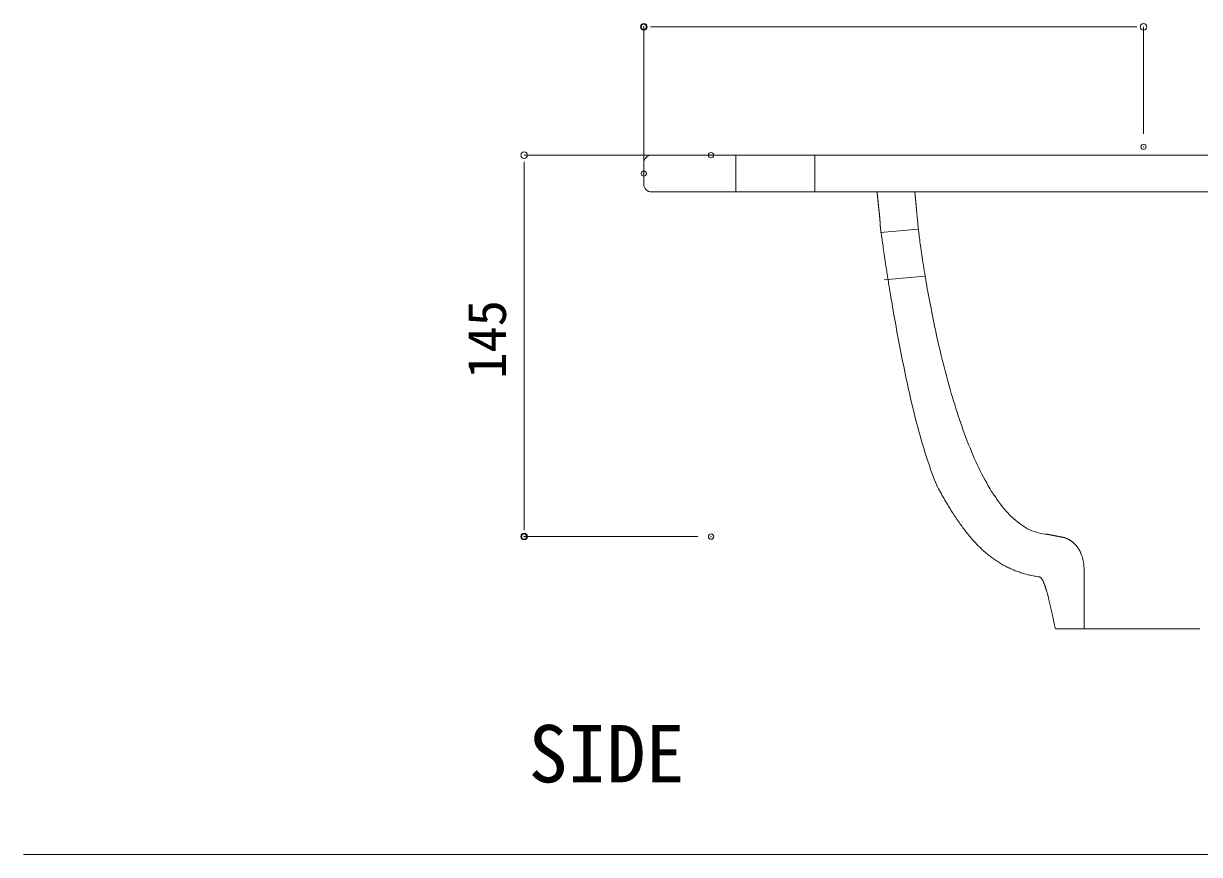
# Model space of a CAD drawing. Units: millimetres, scale not verified. Extents: x -1002 to 1010, y -687 to 676.
# Drawn here: x -1002.1 to -555, y -687.1 to -371.2 of the extents above; entities that cross this region are included whole.
import ezdxf
from ezdxf.enums import TextEntityAlignment as Align

# ---------------------------------------------------------------- set-up
doc = ezdxf.new("R2010")
doc.units = ezdxf.units.MM
doc.header["$LTSCALE"] = 5
doc.header["$PDMODE"] = 32
doc.header["$PDSIZE"] = 2
doc.layers.add('0-0', color=7, linetype='Continuous', lineweight=15)
doc.layers.add('F-0', color=7, linetype='Continuous', lineweight=15)
doc.styles.add('ＭＳ ゴシック', font='')
doc.styles.get('ＭＳ ゴシック').set_extended_font_data('MS Gothic')

# ---------------------------------------------------------------- blocks, each defined once
blk = doc.blocks.new('_DOT')
at = {"layer": '0-0'}
blk.add_line((-0.5, 0), (-1, 0), dxfattribs=at)
blk.add_circle((0, 0), 0.25, dxfattribs=at)
blk.add_circle((0, 0), 0.25, dxfattribs=at)

msp = doc.modelspace()

# ---------------------------------------------------------------- linework, layer by layer
at = {"layer": 'F-0'}
for p, q in [((-766.272, -423.227), (-766.272, -372.436)), ((-581.271, -372.436), (-761.272, -372.436)), ((-576.271, -413.062), (-576.271, -372.436)), ((-745.695, -421.227), (-811.771, -421.227)), ((-731.272, -421.227), (-731.272, -435.227)), ((-701.272, -421.227), (-701.272, -435.227)), ((-811.771, -426.227), (-811.771, -561.227)), ((-676.285, -450.651), (-661.872, -449.412)), ((-674.873, -468.561), (-659.441, -467.262)), ((-745.695, -566.227), (-811.771, -566.227)), ((-1002.086, -687.064), (1002.034, -687.064))]:
    msp.add_line(p, q, dxfattribs=at)
at = {"layer": 'F-0', "lineweight": 18}
for p, q in [((-766.272, -424.227), (-766.272, -432.227)), ((-763.272, -435.227), (-354.272, -435.227))]:
    msp.add_line(p, q, dxfattribs=at)
for points in [[(-763.272, -421.227), (-351.272, -421.227), (-351.272, -432.227)], [(-677.56, -435.343), (-677.549, -435.477), (-677.537, -435.611), (-677.526, -435.746), (-677.514, -435.881), (-677.502, -436.017), (-677.489, -436.153), (-677.477, -436.289), (-677.464, -436.425), (-677.451, -436.562), (-677.438, -436.699), (-677.425, -436.836), (-677.411, -436.973), (-677.398, -437.111), (-677.384, -437.248), (-677.37, -437.386), (-677.356, -437.524), (-677.342, -437.662), (-677.328, -437.8), (-677.314, -437.939), (-677.299, -438.077), (-677.285, -438.215), (-677.27, -438.354), (-677.256, -438.492), (-677.241, -438.631), (-677.226, -438.77), (-677.211, -438.908), (-677.196, -439.047), (-677.181, -439.185), (-677.166, -439.323), (-677.151, -439.462), (-677.136, -439.6), (-677.121, -439.738), (-677.106, -439.876), (-677.091, -440.014), (-677.076, -440.151), (-677.061, -440.289), (-677.045, -440.426), (-677.03, -440.563), (-677.015, -440.7)], [(-663.226, -435.227), (-663.226, -435.228), (-663.226, -435.229), (-663.226, -435.23), (-663.226, -435.231), (-663.226, -435.233), (-663.225, -435.236), (-663.225, -435.239), (-663.225, -435.242), (-663.224, -435.246), (-663.224, -435.251), (-663.223, -435.256), (-663.223, -435.263), (-663.222, -435.27), (-663.221, -435.278), (-663.221, -435.287), (-663.22, -435.297), (-663.219, -435.308), (-663.217, -435.32), (-663.216, -435.334), (-663.215, -435.348), (-663.213, -435.364), (-663.212, -435.381), (-663.21, -435.399), (-663.208, -435.419), (-663.206, -435.441), (-663.204, -435.464), (-663.201, -435.488), (-663.199, -435.514), (-663.196, -435.542), (-663.194, -435.572), (-663.191, -435.603), (-663.187, -435.636), (-663.184, -435.671), (-663.181, -435.708), (-663.177, -435.747), (-663.173, -435.788), (-663.169, -435.831), (-663.165, -435.877), (-663.16, -435.924)], [(-663.16, -435.924), (-663.155, -435.974), (-663.15, -436.026), (-663.145, -436.08), (-663.14, -436.137), (-663.134, -436.197), (-663.128, -436.259), (-663.122, -436.323), (-663.116, -436.39), (-663.109, -436.46), (-663.102, -436.532), (-663.095, -436.608), (-663.088, -436.686), (-663.08, -436.767), (-663.072, -436.851), (-663.064, -436.938), (-663.055, -437.028), (-663.046, -437.121), (-663.037, -437.217), (-663.028, -437.317), (-663.018, -437.42), (-663.008, -437.526), (-662.998, -437.635), (-662.987, -437.748), (-662.976, -437.864), (-662.965, -437.984), (-662.953, -438.108), (-662.941, -438.235), (-662.928, -438.365), (-662.916, -438.5), (-662.902, -438.638), (-662.889, -438.78), (-662.875, -438.926), (-662.861, -439.076), (-662.846, -439.23), (-662.831, -439.388), (-662.816, -439.55), (-662.8, -439.717), (-662.784, -439.887), (-662.767, -440.062)], [(-677.015, -440.7), (-677, -440.836), (-676.985, -440.973), (-676.97, -441.109), (-676.955, -441.244), (-676.94, -441.38), (-676.926, -441.515), (-676.911, -441.65), (-676.896, -441.784), (-676.882, -441.918), (-676.867, -442.052), (-676.853, -442.185), (-676.839, -442.318), (-676.824, -442.45), (-676.81, -442.582), (-676.796, -442.714), (-676.783, -442.844), (-676.769, -442.975), (-676.755, -443.105), (-676.742, -443.234), (-676.729, -443.363), (-676.716, -443.492), (-676.703, -443.619), (-676.69, -443.746), (-676.677, -443.873), (-676.665, -443.999), (-676.653, -444.124), (-676.641, -444.249), (-676.629, -444.373), (-676.618, -444.496), (-676.606, -444.618), (-676.595, -444.74), (-676.584, -444.861), (-676.574, -444.981), (-676.563, -445.101), (-676.553, -445.219), (-676.543, -445.337), (-676.534, -445.454), (-676.524, -445.571), (-676.515, -445.686)], [(-662.767, -440.062), (-662.75, -440.241), (-662.733, -440.424), (-662.715, -440.612), (-662.697, -440.804), (-662.678, -441.001), (-662.659, -441.203), (-662.639, -441.409), (-662.619, -441.619), (-662.599, -441.835), (-662.578, -442.055), (-662.557, -442.28), (-662.535, -442.51), (-662.512, -442.745), (-662.49, -442.985), (-662.466, -443.23), (-662.443, -443.48), (-662.418, -443.735), (-662.394, -443.996), (-662.368, -444.262), (-662.343, -444.533), (-662.317, -444.809), (-662.29, -445.091), (-662.262, -445.378), (-662.235, -445.671), (-662.206, -445.969), (-662.177, -446.273), (-662.148, -446.583), (-662.118, -446.898), (-662.088, -447.22), (-662.057, -447.547), (-662.025, -447.88), (-661.993, -448.218), (-661.958, -448.574), (-661.918, -448.968), (-661.872, -449.401), (-661.82, -449.874), (-661.762, -450.384), (-661.697, -450.931), (-661.627, -451.514)], [(-676.515, -445.686), (-676.506, -445.801), (-676.498, -445.914), (-676.49, -446.027), (-676.482, -446.139), (-676.474, -446.25), (-676.467, -446.36), (-676.46, -446.468), (-676.454, -446.576), (-676.447, -446.683), (-676.441, -446.789), (-676.436, -446.894), (-676.431, -446.998), (-676.426, -447.101), (-676.421, -447.203), (-676.417, -447.303), (-676.414, -447.403), (-676.41, -447.501), (-676.407, -447.598), (-676.405, -447.695), (-676.403, -447.789), (-676.401, -447.883), (-676.4, -447.964), (-676.396, -447.991), (-676.387, -448.061), (-676.373, -448.172), (-676.353, -448.324), (-676.328, -448.517), (-676.298, -448.749), (-676.262, -449.021), (-676.221, -449.33), (-676.174, -449.678), (-676.123, -450.062), (-676.066, -450.482), (-676.004, -450.938), (-675.937, -451.429), (-675.864, -451.954), (-675.787, -452.512), (-675.705, -453.103), (-675.618, -453.726)], [(-661.627, -451.514), (-661.55, -452.134), (-661.467, -452.788), (-661.378, -453.476), (-661.283, -454.197), (-661.182, -454.952), (-661.074, -455.737), (-660.96, -456.554), (-660.84, -457.402), (-660.713, -458.279), (-660.58, -459.184), (-660.441, -460.118), (-660.295, -461.079), (-660.143, -462.066), (-659.984, -463.08), (-659.819, -464.118), (-659.648, -465.181), (-659.469, -466.267), (-659.285, -467.376), (-659.093, -468.506), (-658.896, -469.659), (-658.691, -470.831), (-658.48, -472.023), (-658.262, -473.235), (-658.038, -474.464), (-657.806, -475.711), (-657.568, -476.975), (-657.324, -478.254), (-657.072, -479.549), (-656.814, -480.858), (-656.549, -482.181), (-656.277, -483.516), (-655.998, -484.864), (-655.712, -486.224), (-655.419, -487.594), (-655.119, -488.973), (-654.812, -490.362), (-654.499, -491.76), (-654.178, -493.165), (-653.85, -494.576)], [(-675.618, -453.726), (-675.525, -454.381), (-675.428, -455.066), (-675.326, -455.781), (-675.219, -456.525), (-675.107, -457.298), (-674.991, -458.098), (-674.87, -458.926), (-674.743, -459.78), (-674.613, -460.66), (-674.477, -461.565), (-674.337, -462.494), (-674.192, -463.447), (-674.043, -464.423), (-673.889, -465.421), (-673.731, -466.441), (-673.568, -467.481), (-673.401, -468.542), (-673.229, -469.622), (-673.053, -470.721), (-672.873, -471.838), (-672.688, -472.973), (-672.499, -474.124), (-672.306, -475.291), (-672.109, -476.473), (-671.907, -477.67), (-671.701, -478.881), (-671.491, -480.105), (-671.277, -481.341), (-671.059, -482.589), (-670.837, -483.849), (-670.611, -485.118), (-670.381, -486.398), (-670.147, -487.686), (-669.909, -488.983), (-669.668, -490.287), (-669.422, -491.598), (-669.173, -492.915), (-668.92, -494.238), (-668.663, -495.566)], [(-668.663, -495.566), (-668.403, -496.898), (-668.139, -498.233), (-667.871, -499.571), (-667.599, -500.911), (-667.325, -502.252), (-667.046, -503.594), (-666.764, -504.935), (-666.479, -506.276), (-666.19, -507.616), (-665.897, -508.953), (-665.602, -510.288), (-665.303, -511.618), (-665.001, -512.945), (-664.695, -514.267), (-664.386, -515.583), (-664.074, -516.892), (-663.759, -518.195), (-663.441, -519.49), (-663.119, -520.776), (-662.795, -522.053), (-662.467, -523.32), (-662.136, -524.577), (-661.803, -525.823), (-661.466, -527.056), (-661.127, -528.277), (-660.785, -529.485), (-660.439, -530.678), (-660.091, -531.857), (-659.741, -533.021), (-659.387, -534.168), (-659.031, -535.298), (-658.672, -536.411), (-658.31, -537.506), (-657.946, -538.582), (-657.579, -539.638), (-657.21, -540.673), (-656.838, -541.688), (-656.464, -542.681), (-656.087, -543.652)], [(-653.85, -494.576), (-653.515, -495.994), (-653.173, -497.418), (-652.824, -498.845), (-652.467, -500.277), (-652.104, -501.712), (-651.733, -503.149), (-651.355, -504.587), (-650.97, -506.027), (-650.577, -507.466), (-650.177, -508.905), (-649.77, -510.342), (-649.356, -511.778), (-648.934, -513.21), (-648.505, -514.638), (-648.068, -516.062), (-647.624, -517.481), (-647.172, -518.893), (-646.713, -520.299), (-646.246, -521.698), (-645.772, -523.088), (-645.29, -524.469), (-644.801, -525.84), (-644.304, -527.201), (-643.799, -528.55), (-643.287, -529.888), (-642.767, -531.212), (-642.239, -532.523), (-641.704, -533.82), (-641.16, -535.102), (-640.609, -536.367), (-640.051, -537.617), (-639.484, -538.848), (-638.909, -540.062), (-638.327, -541.257), (-637.737, -542.432), (-637.138, -543.587), (-636.532, -544.721), (-635.918, -545.833), (-635.296, -546.922)], [(-656.087, -543.652), (-655.708, -544.599), (-655.326, -545.523), (-654.942, -546.422), (-654.556, -547.296), (-654.177, -548.094), (-653.83, -548.726), (-653.484, -549.352), (-653.138, -549.971), (-652.793, -550.584), (-652.449, -551.189), (-652.105, -551.788), (-651.762, -552.381), (-651.419, -552.966), (-651.076, -553.545), (-650.734, -554.118), (-650.393, -554.684), (-650.051, -555.243), (-649.71, -555.796), (-649.369, -556.342), (-649.029, -556.882), (-648.688, -557.415), (-648.347, -557.942), (-648.007, -558.462), (-647.666, -558.976), (-647.326, -559.484), (-646.985, -559.985), (-646.644, -560.48), (-646.303, -560.969), (-645.961, -561.452), (-645.62, -561.928), (-645.278, -562.398), (-644.935, -562.862), (-644.593, -563.319), (-644.249, -563.771), (-643.905, -564.216), (-643.561, -564.655), (-643.216, -565.088), (-642.87, -565.515), (-642.524, -565.936)], [(-635.296, -546.922), (-634.665, -547.988), (-634.027, -549.029), (-633.381, -550.046), (-632.726, -551.037), (-632.063, -552.002), (-631.393, -552.939), (-630.714, -553.849), (-630.026, -554.729), (-629.331, -555.581), (-628.627, -556.402), (-627.915, -557.192), (-627.195, -557.95), (-626.467, -558.676), (-625.73, -559.369), (-624.984, -560.028), (-624.231, -560.652), (-623.469, -561.24), (-622.698, -561.792), (-621.919, -562.307), (-621.131, -562.785), (-620.335, -563.224), (-619.531, -563.623), (-618.718, -563.983), (-617.896, -564.301), (-617.065, -564.578), (-616.226, -564.813), (-615.379, -565.005), (-614.522, -565.153), (-613.657, -565.256), (-613.219, -565.295), (-613.163, -565.305), (-613.107, -565.316), (-613.051, -565.327), (-612.994, -565.337), (-612.938, -565.348), (-612.882, -565.359), (-612.826, -565.369), (-612.77, -565.38), (-612.714, -565.391)], [(-642.524, -565.936), (-642.177, -566.352), (-641.829, -566.761), (-641.48, -567.164), (-641.131, -567.561), (-640.78, -567.952), (-640.429, -568.337), (-640.076, -568.717), (-639.723, -569.09), (-639.368, -569.458), (-639.012, -569.82), (-638.655, -570.176), (-638.297, -570.526), (-637.937, -570.871), (-637.576, -571.21), (-637.214, -571.543), (-636.85, -571.871), (-636.485, -572.193), (-636.118, -572.509), (-635.75, -572.82), (-635.38, -573.125), (-635.008, -573.425), (-634.635, -573.719), (-634.26, -574.008), (-633.883, -574.291), (-633.504, -574.569), (-633.124, -574.841), (-632.742, -575.108), (-632.357, -575.369), (-631.971, -575.625), (-631.582, -575.876), (-631.192, -576.122), (-630.799, -576.362), (-630.404, -576.597), (-630.007, -576.826), (-629.607, -577.051), (-629.205, -577.27), (-628.801, -577.484), (-628.395, -577.693), (-627.986, -577.897)], [(-612.714, -565.391), (-612.658, -565.401), (-612.602, -565.412), (-612.546, -565.423), (-612.49, -565.433), (-612.434, -565.444), (-612.378, -565.455), (-612.322, -565.465), (-612.266, -565.476), (-612.21, -565.487), (-612.154, -565.497), (-612.098, -565.508), (-612.041, -565.519), (-611.985, -565.53), (-611.929, -565.54), (-611.873, -565.551), (-611.817, -565.562), (-611.761, -565.572), (-611.705, -565.583), (-611.649, -565.594), (-611.593, -565.604), (-611.537, -565.615), (-611.481, -565.626), (-611.425, -565.636), (-611.369, -565.647), (-611.313, -565.658), (-611.257, -565.668), (-611.201, -565.679), (-611.144, -565.69), (-611.088, -565.7), (-611.032, -565.711), (-610.976, -565.722), (-610.92, -565.732), (-610.864, -565.743), (-610.808, -565.754), (-610.752, -565.764), (-610.696, -565.775), (-610.64, -565.786), (-610.584, -565.796), (-610.528, -565.807)], [(-610.528, -565.807), (-610.472, -565.818), (-610.416, -565.828), (-610.36, -565.839), (-610.304, -565.85), (-610.248, -565.86), (-610.191, -565.871), (-610.135, -565.882), (-610.079, -565.892), (-610.023, -565.903), (-609.967, -565.914), (-609.911, -565.924), (-609.855, -565.935), (-609.799, -565.946), (-609.743, -565.956), (-609.687, -565.967), (-609.631, -565.978), (-609.575, -565.988), (-609.519, -565.999), (-609.463, -566.01), (-609.407, -566.021), (-609.351, -566.031), (-609.295, -566.042), (-609.238, -566.053), (-609.182, -566.063), (-609.126, -566.074), (-609.07, -566.085), (-609.014, -566.095), (-608.958, -566.106), (-608.902, -566.117), (-608.846, -566.127), (-608.79, -566.138), (-608.734, -566.149), (-608.678, -566.159), (-608.622, -566.17), (-608.566, -566.181), (-608.51, -566.191), (-608.454, -566.202), (-608.398, -566.213), (-608.341, -566.223)], [(-608.341, -566.223), (-608.285, -566.234), (-608.229, -566.245), (-608.173, -566.255), (-608.117, -566.266), (-608.061, -566.277), (-608.005, -566.287), (-607.949, -566.298), (-607.893, -566.309), (-607.837, -566.319), (-607.781, -566.33), (-607.725, -566.341), (-607.669, -566.351), (-607.613, -566.362), (-607.557, -566.373), (-607.501, -566.383), (-607.445, -566.394), (-607.388, -566.405), (-607.332, -566.415), (-607.276, -566.426), (-607.22, -566.437), (-607.164, -566.447), (-607.108, -566.458), (-607.052, -566.469), (-606.996, -566.479), (-606.94, -566.49), (-606.884, -566.501), (-606.844, -566.508), (-606.841, -566.509), (-606.834, -566.51), (-606.824, -566.512), (-606.81, -566.515), (-606.792, -566.519), (-606.77, -566.523), (-606.746, -566.529), (-606.718, -566.535), (-606.686, -566.543), (-606.651, -566.551), (-606.614, -566.561), (-606.573, -566.572)], [(-606.573, -566.572), (-606.529, -566.584), (-606.482, -566.597), (-606.432, -566.611), (-606.379, -566.626), (-606.324, -566.643), (-606.266, -566.661), (-606.205, -566.681), (-606.142, -566.702), (-606.076, -566.724), (-606.008, -566.748), (-605.938, -566.774), (-605.866, -566.801), (-605.791, -566.829), (-605.714, -566.859), (-605.635, -566.891), (-605.554, -566.925), (-605.471, -566.96), (-605.386, -566.998), (-605.3, -567.037), (-605.212, -567.077), (-605.122, -567.12), (-605.031, -567.165), (-604.938, -567.212), (-604.844, -567.261), (-604.748, -567.311), (-604.652, -567.364), (-604.554, -567.419), (-604.454, -567.477), (-604.354, -567.536), (-604.253, -567.598), (-604.151, -567.662), (-604.048, -567.728), (-603.944, -567.797), (-603.84, -567.868), (-603.735, -567.942), (-603.629, -568.018), (-603.523, -568.096), (-603.416, -568.177), (-603.309, -568.261)], [(-603.309, -568.261), (-603.202, -568.347), (-603.094, -568.436), (-602.986, -568.528), (-602.879, -568.623), (-602.771, -568.72), (-602.663, -568.82), (-602.555, -568.923), (-602.448, -569.029), (-602.341, -569.137), (-602.234, -569.249), (-602.128, -569.364), (-602.022, -569.482), (-601.916, -569.603), (-601.812, -569.727), (-601.707, -569.854), (-601.604, -569.984), (-601.502, -570.118), (-601.4, -570.255), (-601.299, -570.395), (-601.2, -570.539), (-601.101, -570.686), (-601.004, -570.836), (-600.908, -570.99), (-600.813, -571.147), (-600.719, -571.308), (-600.627, -571.473), (-600.537, -571.641), (-600.448, -571.813), (-600.361, -571.988), (-600.276, -572.167), (-600.192, -572.35), (-600.11, -572.537), (-600.03, -572.728), (-599.953, -572.922), (-599.877, -573.121), (-599.803, -573.323), (-599.732, -573.53), (-599.663, -573.74), (-599.596, -573.955)], [(-599.596, -573.955), (-599.532, -574.174), (-599.47, -574.396), (-599.411, -574.623), (-599.354, -574.855), (-599.3, -575.09), (-599.249, -575.33), (-599.201, -575.574), (-599.156, -575.823), (-599.114, -576.076), (-599.074, -576.333), (-599.038, -576.595), (-599.005, -576.861), (-598.976, -577.133), (-598.95, -577.408), (-598.927, -577.688), (-598.907, -577.973), (-598.891, -578.263), (-598.879, -578.558), (-598.871, -578.857), (-598.866, -579.161), (-598.865, -579.47), (-598.868, -579.784), (-598.875, -580.103), (-598.885, -580.406), (-598.885, -580.407), (-598.885, -580.413), (-598.885, -580.423), (-598.885, -580.438), (-598.885, -580.457), (-598.885, -580.48), (-598.885, -580.508), (-598.885, -580.54), (-598.885, -580.576), (-598.885, -580.617), (-598.885, -580.661), (-598.885, -580.71), (-598.885, -580.763), (-598.885, -580.82), (-598.885, -580.881)], [(-627.986, -577.897), (-627.574, -578.096), (-627.16, -578.289), (-626.743, -578.478), (-626.324, -578.662), (-625.902, -578.84), (-625.477, -579.014), (-625.049, -579.182), (-624.619, -579.346), (-624.185, -579.505), (-623.749, -579.659), (-623.31, -579.808), (-622.867, -579.952), (-622.422, -580.091), (-621.974, -580.226), (-621.522, -580.355), (-621.067, -580.48), (-620.609, -580.601), (-620.148, -580.716), (-619.684, -580.827), (-619.216, -580.933), (-618.744, -581.035), (-618.269, -581.132), (-617.791, -581.225), (-617.309, -581.312), (-616.823, -581.396), (-616.334, -581.475), (-616.003, -581.521), (-615.941, -581.523), (-615.879, -581.531), (-615.817, -581.545), (-615.756, -581.565), (-615.694, -581.591), (-615.632, -581.622), (-615.57, -581.659), (-615.508, -581.702), (-615.446, -581.75), (-615.384, -581.803), (-615.322, -581.862), (-615.26, -581.927)], [(-598.885, -580.881), (-598.885, -580.947), (-598.885, -581.016), (-598.885, -581.089), (-598.885, -581.165), (-598.885, -581.246), (-598.885, -581.331), (-598.885, -581.419), (-598.885, -581.511), (-598.885, -581.606), (-598.885, -581.706), (-598.885, -581.808), (-598.885, -581.915), (-598.885, -582.025), (-598.885, -582.138), (-598.885, -582.255), (-598.885, -582.375), (-598.885, -582.498), (-598.885, -582.625), (-598.885, -582.755), (-598.885, -582.889), (-598.885, -583.025), (-598.885, -583.165), (-598.885, -583.307), (-598.885, -583.453), (-598.885, -583.602), (-598.885, -583.754), (-598.885, -583.909), (-598.885, -584.066), (-598.885, -584.227), (-598.885, -584.39), (-598.885, -584.556), (-598.885, -584.725), (-598.885, -584.897), (-598.885, -585.071), (-598.885, -585.248), (-598.885, -585.427), (-598.885, -585.609), (-598.885, -585.794), (-598.885, -585.981)], [(-615.26, -581.927), (-615.198, -581.996), (-615.136, -582.071), (-615.074, -582.151), (-615.012, -582.236), (-614.95, -582.326), (-614.888, -582.421), (-614.826, -582.52), (-614.764, -582.625), (-614.702, -582.735), (-614.64, -582.849), (-614.578, -582.968), (-614.516, -583.091), (-614.454, -583.219), (-614.392, -583.352), (-614.33, -583.489), (-614.268, -583.63), (-614.206, -583.776), (-614.145, -583.925), (-614.083, -584.08), (-614.021, -584.238), (-613.959, -584.4), (-613.897, -584.566), (-613.835, -584.736), (-613.773, -584.91), (-613.711, -585.088), (-613.649, -585.27), (-613.587, -585.455), (-613.525, -585.644), (-613.463, -585.837), (-613.401, -586.033), (-613.339, -586.233), (-613.277, -586.436), (-613.215, -586.642), (-613.153, -586.852), (-613.091, -587.065), (-613.029, -587.281), (-612.967, -587.5), (-612.905, -587.722), (-612.843, -587.947)], [(-612.843, -587.947), (-612.781, -588.175), (-612.719, -588.406), (-612.657, -588.64), (-612.595, -588.876), (-612.533, -589.115), (-612.472, -589.357), (-612.41, -589.601), (-612.348, -589.848), (-612.286, -590.097), (-612.224, -590.349), (-612.162, -590.603), (-612.1, -590.859), (-612.038, -591.117), (-611.976, -591.378), (-611.914, -591.641), (-611.852, -591.905), (-611.79, -592.172), (-611.728, -592.44), (-611.666, -592.711), (-611.604, -592.983), (-611.542, -593.256), (-611.48, -593.532), (-611.418, -593.809), (-611.356, -594.088), (-611.294, -594.368), (-611.232, -594.649), (-611.17, -594.932), (-611.108, -595.216), (-611.046, -595.502), (-610.984, -595.788), (-610.922, -596.076), (-610.861, -596.364), (-610.799, -596.654), (-610.737, -596.945), (-610.675, -597.236), (-610.613, -597.529), (-610.551, -597.822), (-610.489, -598.116), (-610.427, -598.41)], [(-598.885, -585.981), (-598.885, -586.17), (-598.885, -586.362), (-598.885, -586.556), (-598.885, -586.753), (-598.885, -586.951), (-598.885, -587.152), (-598.885, -587.355), (-598.885, -587.561), (-598.885, -587.768), (-598.885, -587.977), (-598.885, -588.189), (-598.885, -588.402), (-598.885, -588.617), (-598.885, -588.835), (-598.885, -589.054), (-598.885, -589.274), (-598.885, -589.497), (-598.885, -589.722), (-598.885, -589.948), (-598.885, -590.175), (-598.885, -590.405), (-598.885, -590.636), (-598.885, -590.868), (-598.885, -591.102), (-598.885, -591.338), (-598.885, -591.575), (-598.885, -591.813), (-598.885, -592.052), (-598.885, -592.293), (-598.885, -592.535), (-598.885, -592.779), (-598.885, -593.023), (-598.885, -593.269), (-598.885, -593.516), (-598.885, -593.763), (-598.885, -594.012), (-598.885, -594.262), (-598.885, -594.513), (-598.885, -594.764)], [(-610.427, -598.41), (-610.365, -598.705), (-610.303, -599), (-610.241, -599.296), (-610.179, -599.593), (-610.117, -599.889), (-610.055, -600.186), (-609.993, -600.483), (-609.931, -600.781), (-609.869, -601.078), (-609.497, -601.227), (-608.815, -601.227), (-608.133, -601.227), (-607.451, -601.227), (-606.768, -601.227), (-606.086, -601.227), (-605.404, -601.227), (-604.722, -601.227), (-604.04, -601.227), (-603.358, -601.227), (-602.675, -601.227), (-601.993, -601.227), (-601.311, -601.227), (-600.629, -601.227), (-599.947, -601.227), (-599.264, -601.227), (-598.582, -601.227), (-597.9, -601.227), (-597.218, -601.227), (-596.536, -601.227), (-595.854, -601.227), (-595.171, -601.227), (-594.489, -601.227), (-593.807, -601.227), (-593.125, -601.227), (-592.443, -601.227), (-591.761, -601.227), (-591.078, -601.227), (-590.396, -601.227), (-589.714, -601.227)], [(-598.885, -594.764), (-598.885, -595.017), (-598.885, -595.27), (-598.885, -595.524), (-598.885, -595.779), (-598.885, -596.034), (-598.885, -596.29), (-598.885, -596.547), (-598.885, -596.804), (-598.885, -597.062), (-598.885, -597.32), (-598.885, -597.579), (-598.885, -597.838), (-598.885, -598.098), (-598.885, -598.358), (-598.885, -598.618), (-598.885, -598.878), (-598.885, -599.139), (-598.885, -599.4), (-598.885, -599.661), (-598.885, -599.922), (-598.885, -600.183), (-598.885, -600.444), (-598.885, -600.705), (-598.885, -600.966), (-598.885, -601.227)], [(-589.714, -601.227), (-589.032, -601.227), (-588.35, -601.227), (-587.668, -601.227), (-586.985, -601.227), (-586.303, -601.227), (-585.621, -601.227), (-584.939, -601.227), (-584.257, -601.227), (-583.575, -601.227), (-582.892, -601.227), (-582.21, -601.227), (-581.528, -601.227), (-580.846, -601.227), (-580.164, -601.227), (-579.482, -601.227), (-578.799, -601.227), (-578.117, -601.227), (-577.435, -601.227), (-576.753, -601.227), (-576.071, -601.227), (-575.388, -601.227), (-574.706, -601.227), (-574.024, -601.227), (-573.342, -601.227), (-572.66, -601.227), (-571.978, -601.227), (-571.295, -601.227), (-570.613, -601.227), (-569.931, -601.227), (-569.249, -601.227), (-568.567, -601.227), (-567.885, -601.227), (-567.202, -601.227), (-566.52, -601.227), (-565.838, -601.227), (-565.156, -601.227), (-564.474, -601.227), (-563.792, -601.227), (-563.109, -601.227)], [(-563.109, -601.227), (-562.427, -601.227), (-561.745, -601.227), (-561.063, -601.227), (-560.381, -601.227), (-559.699, -601.227), (-559.016, -601.227), (-558.334, -601.227), (-557.652, -601.227), (-556.97, -601.227), (-556.288, -601.227), (-555.606, -601.227), (-554.923, -601.227)]]:
    msp.add_lwpolyline(points, dxfattribs=at)
for centre, start, end in [((-763.272, -424.227), 90, 180), ((-763.272, -432.227), 180, 270)]:
    msp.add_arc(centre, 3, start, end, dxfattribs=at)
at = {"layer": 'F-0'}
for p in [(-766.272, -372.436), (-740.695, -421.227), (-576.271, -418.062), (-766.272, -428.227), (-811.771, -566.227), (-740.695, -566.227)]:
    msp.add_point(p, dxfattribs=at)

# ---------------------------------------------------------------- block references
at = {"layer": 'F-0', "xscale": 5, "yscale": 5}
for p, rotation in [((-766.272, -372.436), 180), ((-811.771, -421.227), 90), ((-811.771, -566.227), 270)]:
    msp.add_blockref('_DOT', p, dxfattribs=dict(at, rotation=rotation))
msp.add_blockref('_DOT', (-576.271, -372.436), dxfattribs=at)

# ---------------------------------------------------------------- texts
at = {"layer": 'F-0', "style": 'ＭＳ ゴシック'}
msp.add_text('145', height=14.66, rotation=90, dxfattribs=at).set_placement((-814.271, -506.227), align=Align.BOTTOM_LEFT)
msp.add_text('SIDE', height=21.8, dxfattribs=at).set_placement((-810.061, -666.184), align=Align.BOTTOM_LEFT)

doc.saveas('drawing.dxf')
